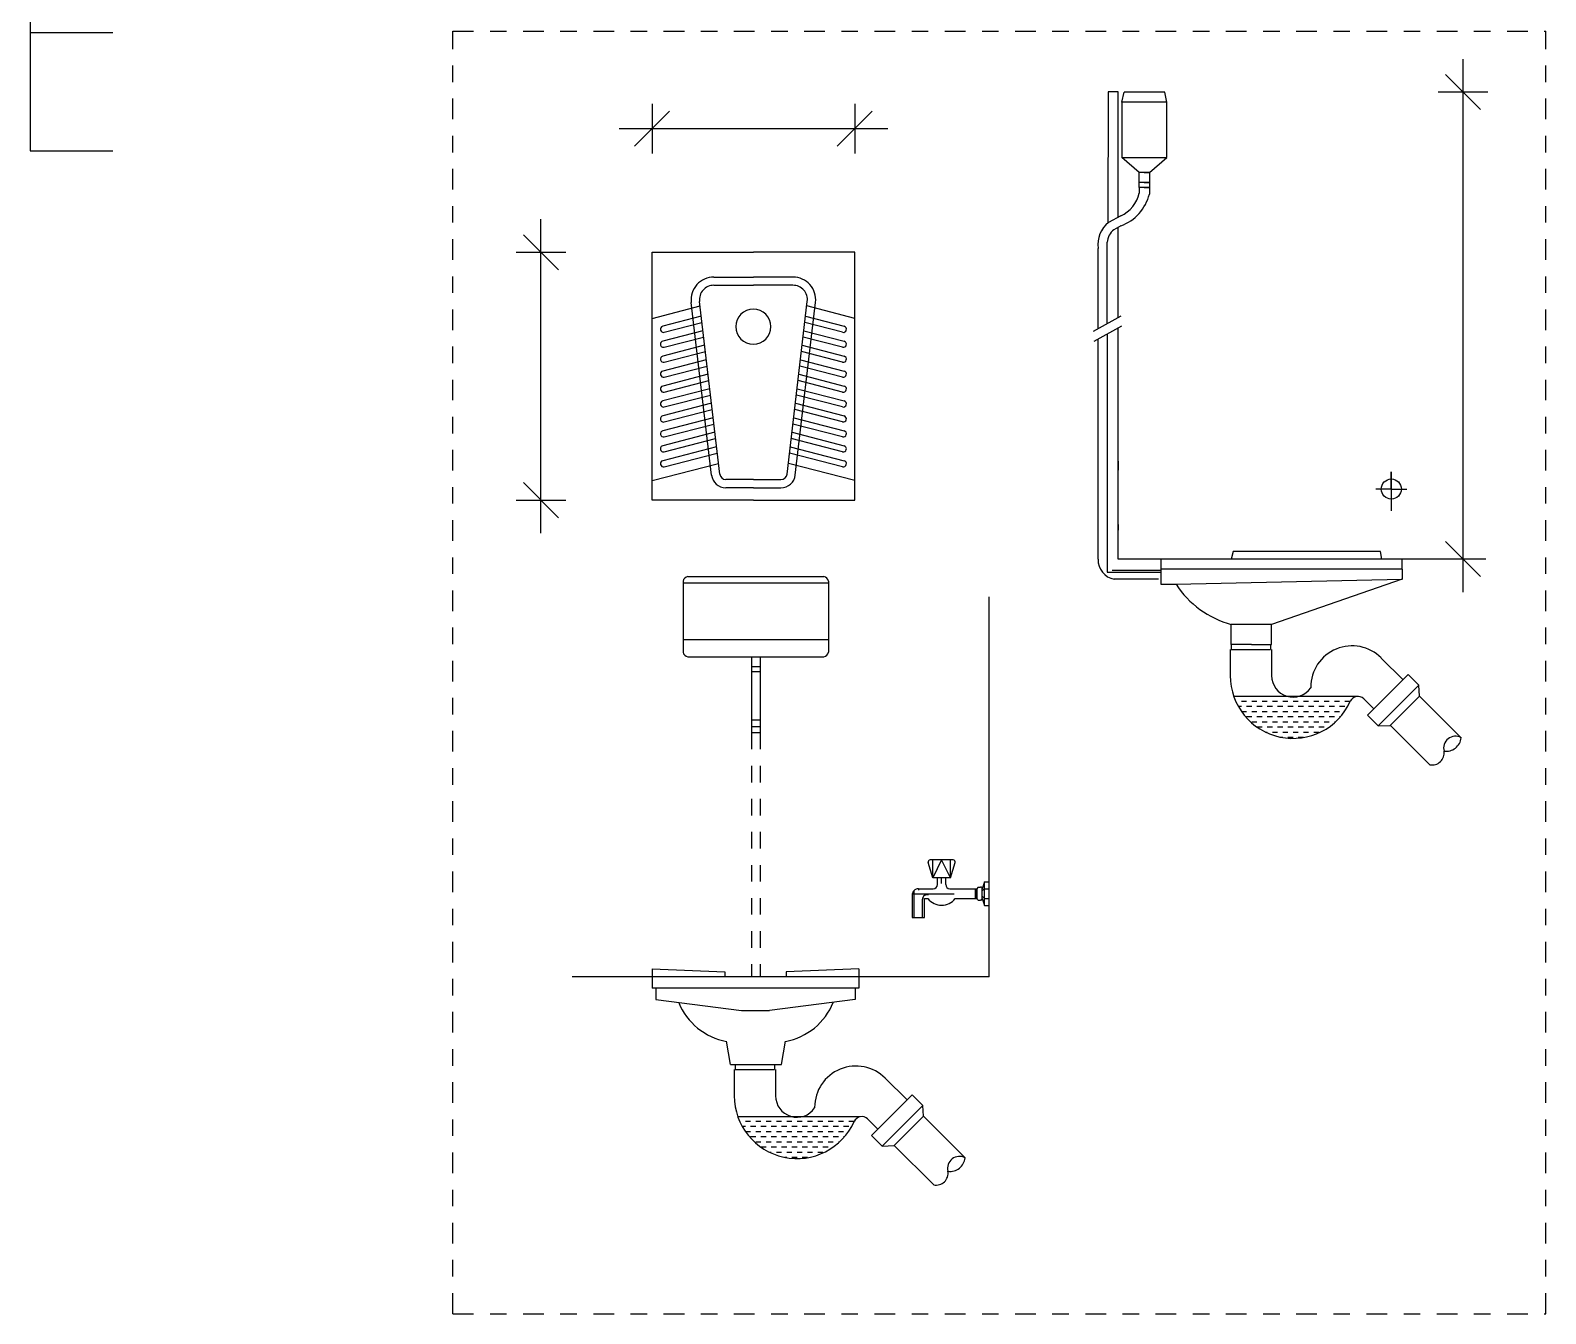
# Model space of a CAD drawing. Header units: metres. Extents: x -220 to 294, y -29 to 18.
# Drawn here: x 266.47 to 275.63, y 0.99 to 8.75 of the extents above; entities that cross this region are included whole.
import ezdxf

# ---------------------------------------------------------------- set-up
doc = ezdxf.new("R2010")
doc.units = ezdxf.units.M
doc.header["$MEASUREMENT"] = 0
doc.linetypes.add('DASHDOT4', pattern=[0.265, 0.125, -0.0625, 0.015, -0.0625])
doc.linetypes.add('DOT4', pattern=[0.0775, 0.015, -0.0625])
for name, color, linetype in [('Cizgi', 7, 'Continuous'), ('Kutuphane', 7, 'Continuous'), ('Standart', 7, 'Continuous')]:
    doc.layers.add(name, color=color, linetype=linetype)

msp = doc.modelspace()

# ---------------------------------------------------------------- linework, layer by layer
at = {"layer": 'Cizgi', "color": 137, "linetype": 'DASHDOT4', "lineweight": -3}
for points in [[(269.0216, 8.7448), (275.6303, 8.7448)], [(269.0216, 0.986), (269.0216, 8.7448)], [(275.6303, 0.986), (275.6303, 8.7448)], [(269.0216, 0.986), (275.6303, 0.986)]]:
    msp.add_lwpolyline(points, dxfattribs=at)
at = {"layer": 'Cizgi', "color": 36, "linetype": 'Continuous', "lineweight": -3}
for points in [[(270.4143, 5.417), (270.4143, 4.9873)], [(270.4143, 5.4076), (271.2925, 5.4076)], [(270.4424, 5.4451), (271.2644, 5.4451)], [(271.2925, 5.417), (271.2925, 4.9873)], [(270.4143, 5.0645), (271.2925, 5.0645)], [(270.4424, 4.9591), (271.2644, 4.9591)], [(270.8268, 4.9591), (270.8268, 4.5001)], [(270.8802, 4.9591), (270.8802, 4.5001)], [(270.8802, 4.8984), (270.8268, 4.8984)], [(270.8802, 4.868), (270.8268, 4.868)], [(270.8268, 4.5789), (270.8802, 4.5789)], [(270.8802, 4.5368), (270.8268, 4.5368)], [(270.8802, 4.5001), (270.8268, 4.5001)]]:
    msp.add_lwpolyline(points, dxfattribs=at)
at = {"layer": 'Cizgi', "color": 26, "linetype": 'DOT4', "lineweight": -3}
for points in [[(270.8268, 4.5001), (270.8268, 3.0242)], [(270.8802, 4.5001), (270.8802, 3.0242)]]:
    msp.add_lwpolyline(points, dxfattribs=at)
at = {"layer": 'Kutuphane', "color": 36, "linetype": 'Continuous', "lineweight": -3}
for points in [[(270.2268, 5.907), (270.2268, 7.407)], [(270.2268, 7.407), (270.8393, 7.407)], [(271.4518, 7.407), (270.8393, 7.407)], [(271.4518, 5.907), (271.4518, 7.407)], [(270.6001, 7.257), (270.8393, 7.257)], [(271.0784, 7.257), (270.8393, 7.257)], [(270.6001, 7.207), (270.8393, 7.207)], [(271.0784, 7.207), (270.8393, 7.207)], [(270.2268, 7.007), (270.5164, 7.082)], [(270.5857, 6.0593), (270.4635, 7.1035)], [(270.6354, 6.0651), (270.5132, 7.1093)], [(271.0431, 6.0651), (271.1653, 7.1093)], [(271.0928, 6.0593), (271.215, 7.1035)], [(271.4518, 7.007), (271.1621, 7.082)], [(270.5237, 7.0193), (270.2908, 6.959)], [(270.3002, 6.9227), (270.5281, 6.9817)], [(271.3783, 6.9227), (271.1504, 6.9817)], [(271.1548, 7.0193), (271.3877, 6.959)], [(270.534, 6.9316), (270.2908, 6.8686)], [(270.3002, 6.8323), (270.5384, 6.894)], [(271.3783, 6.8323), (271.1401, 6.894)], [(271.1445, 6.9316), (271.3877, 6.8686)], [(270.5443, 6.8438), (270.2908, 6.7782)], [(270.3002, 6.7419), (270.5487, 6.8062)], [(271.3783, 6.7419), (271.1299, 6.8062)], [(271.1343, 6.8438), (271.3877, 6.7782)], [(270.5545, 6.7561), (270.2908, 6.6878)], [(270.3002, 6.6515), (270.5589, 6.7185)], [(271.3783, 6.6515), (271.1196, 6.7185)], [(271.124, 6.7561), (271.3877, 6.6878)], [(270.5648, 6.6684), (270.2908, 6.5974)], [(270.3002, 6.5611), (270.5692, 6.6308)], [(271.3783, 6.5611), (271.1093, 6.6308)], [(271.1137, 6.6684), (271.3877, 6.5974)], [(270.5751, 6.5807), (270.2908, 6.5071)], [(270.3002, 6.4708), (270.5795, 6.5431)], [(271.3783, 6.4708), (271.0991, 6.5431)], [(271.1035, 6.5807), (271.3877, 6.5071)], [(270.5853, 6.4929), (270.2908, 6.4167)], [(270.3002, 6.3804), (270.5897, 6.4553)], [(271.3783, 6.3804), (271.0888, 6.4553)], [(271.0932, 6.4929), (271.3877, 6.4167)], [(270.5956, 6.4052), (270.2908, 6.3263)], [(270.3002, 6.29), (270.6, 6.3676)], [(271.3783, 6.29), (271.0785, 6.3676)], [(271.0829, 6.4052), (271.3877, 6.3263)], [(270.6059, 6.3175), (270.2908, 6.2359)], [(270.3002, 6.1996), (270.6103, 6.2799)], [(271.3783, 6.1996), (271.0683, 6.2799)], [(271.0727, 6.3175), (271.3877, 6.2359)], [(270.6161, 6.2297), (270.2908, 6.1455)], [(270.3002, 6.1092), (270.6205, 6.1922)], [(271.3783, 6.1092), (271.058, 6.1922)], [(271.0624, 6.2297), (271.3877, 6.1455)], [(270.2268, 6.0256), (270.6279, 6.1295)], [(271.4518, 6.0256), (271.0507, 6.1295)], [(270.8393, 6.032), (270.6726, 6.032)], [(270.8393, 5.982), (270.6726, 5.982)], [(270.8393, 6.032), (271.0059, 6.032)], [(270.8393, 5.982), (271.0059, 5.982)], [(270.8393, 5.907), (270.2268, 5.907)], [(270.8393, 5.907), (271.4518, 5.907)]]:
    msp.add_lwpolyline(points, dxfattribs=at)
for centre, radius, start, end in [((270.6001, 7.1195), 0.1375, 90, 186.67447), ((271.0784, 7.1195), 0.1375, 353.32553, 90), ((270.6001, 7.1195), 0.0875, 90, 186.67447), ((271.0784, 7.1195), 0.0875, 353.32553, 90), ((270.8393, 6.957), 0.1063, 90, 270), ((270.8393, 6.957), 0.1063, 270, 90), ((270.2955, 6.9408), 0.0188, 104.51802, 284.51802), ((271.383, 6.9408), 0.0188, 255.48198, 75.48198), ((270.2955, 6.8504), 0.0187, 104.51801, 284.51803), ((271.383, 6.8504), 0.0187, 255.48198, 75.48198), ((270.2955, 6.7601), 0.0188, 104.51802, 284.51802), ((271.383, 6.7601), 0.0188, 255.48198, 75.48198), ((270.2955, 6.6697), 0.0188, 104.51802, 284.51802), ((271.383, 6.6697), 0.0188, 255.48199, 75.48198), ((270.2955, 6.5793), 0.0188, 104.51802, 284.51802), ((270.2955, 6.4889), 0.0188, 104.51802, 284.51802), ((271.383, 6.5793), 0.0188, 255.48198, 75.48198), ((271.383, 6.4889), 0.0188, 255.48199, 75.48198), ((270.2955, 6.3985), 0.0187, 104.51801, 284.51803), ((271.383, 6.3985), 0.0187, 255.48198, 75.48198), ((270.2955, 6.3081), 0.0188, 104.51802, 284.51802), ((271.383, 6.3081), 0.0188, 255.48199, 75.48198), ((270.2955, 6.2177), 0.0187, 104.51801, 284.51803), ((271.383, 6.2177), 0.0187, 255.48198, 75.48198), ((270.2955, 6.1274), 0.0188, 104.51802, 284.51802), ((271.383, 6.1274), 0.0188, 255.48199, 75.48198), ((270.6726, 6.0695), 0.0875, 186.67447, 270), ((270.6726, 6.0695), 0.0375, 186.67447, 270), ((271.0059, 6.0695), 0.0375, 270, 353.32553), ((271.0059, 6.0695), 0.0875, 270, 353.32553)]:
    msp.add_arc(centre, radius, start, end, dxfattribs=at)
at = {"layer": 'Standart', "color": 38, "linetype": 'Continuous', "lineweight": -3}
for points in [[(266.4667, 15.9223), (266.4667, 8.021)], [(266.4667, 8.7362), (266.9667, 8.7362)], [(266.4667, 8.021), (266.9667, 8.021)]]:
    msp.add_lwpolyline(points, dxfattribs=at)
at = {"layer": 'Standart', "color": 59, "linetype": 'Continuous', "lineweight": -3}
for points in [[(275.1304, 5.3506), (275.1304, 8.5754)], [(275.0244, 8.4815), (275.2365, 8.2694)], [(275.2804, 8.3754), (274.9804, 8.3754)], [(270.3328, 8.2606), (270.1207, 8.0484)], [(270.2268, 8.3045), (270.2268, 8.0045)], [(271.5578, 8.2606), (271.3457, 8.0484)], [(271.4518, 8.3045), (271.4518, 8.0045)], [(270.0268, 8.1545), (271.6518, 8.1545)], [(269.5545, 5.707), (269.5545, 7.607)], [(269.4484, 7.513), (269.6606, 7.3009)], [(269.4045, 7.407), (269.7045, 7.407)], [(269.4484, 6.013), (269.6606, 5.8009)], [(269.4045, 5.907), (269.7045, 5.907)], [(275.0244, 5.6566), (275.2365, 5.4445)], [(273.7228, 5.5506), (273.4228, 5.5506)]]:
    msp.add_lwpolyline(points, dxfattribs=at)
at = {"layer": 'Standart', "color": 36, "linetype": 'Continuous', "lineweight": -3}
for points in [[(272.9847, 8.3776), (272.9829, 7.5849)], [(272.9847, 8.3776), (272.9829, 7.5849)], [(273.0454, 8.3776), (272.9847, 8.3776)], [(273.0454, 8.3776), (272.9847, 8.3776)], [(273.0454, 7.6183), (273.0454, 8.3776)], [(273.0454, 7.6183), (273.0454, 8.3776)], [(273.0664, 8.3147), (273.0812, 8.3754)], [(273.0664, 8.3147), (273.0812, 8.3754)], [(273.3268, 8.3754), (273.0812, 8.3754)], [(273.3268, 8.3754), (273.0812, 8.3754)], [(273.3398, 8.3147), (273.3268, 8.3754)], [(273.3398, 8.3147), (273.3268, 8.3754)], [(273.0664, 8.3147), (273.0664, 7.9806)], [(273.3398, 8.3147), (273.0664, 8.3147)], [(273.0664, 8.3147), (273.0664, 7.9806)], [(273.3398, 8.3147), (273.0664, 8.3147)], [(273.3398, 7.9806), (273.3398, 8.3147)], [(273.3398, 7.9806), (273.3398, 8.3147)], [(273.1728, 7.8894), (273.0664, 7.9806)], [(273.1728, 7.8894), (273.0664, 7.9806)], [(273.0664, 7.9806), (273.3398, 7.9806)], [(273.0664, 7.9806), (273.3398, 7.9806)], [(273.2335, 7.8894), (273.3398, 7.9806)], [(273.2335, 7.8894), (273.3398, 7.9806)], [(273.1728, 7.7983), (273.1728, 7.8894)], [(273.1728, 7.7983), (273.1728, 7.8894)], [(273.2335, 7.8894), (273.1728, 7.8894)], [(273.2335, 7.8894), (273.1728, 7.8894)], [(273.2031, 7.8894), (273.2335, 7.8894)], [(273.2031, 7.8894), (273.2335, 7.8894)], [(273.2335, 7.8894), (273.2335, 7.7983)], [(273.2335, 7.8894), (273.2335, 7.7983)], [(273.2335, 7.8287), (273.1728, 7.8287)], [(273.2335, 7.8287), (273.1728, 7.8287)], [(273.1728, 7.7983), (273.1728, 7.7649)], [(273.1728, 7.7983), (273.1728, 7.7649)], [(273.2335, 7.7983), (273.1728, 7.7983)], [(273.2335, 7.7983), (273.1728, 7.7983)], [(273.2031, 7.8287), (273.2335, 7.8287)], [(273.2031, 7.8287), (273.2335, 7.8287)], [(273.2031, 7.7983), (273.2335, 7.7983)], [(273.2031, 7.7983), (273.2335, 7.7983)], [(273.2335, 7.7983), (273.2335, 7.7589)], [(273.2335, 7.7983), (273.2335, 7.7589)], [(273.061, 7.6268), (272.9872, 7.587)], [(273.061, 7.6268), (272.9872, 7.587)], [(273.061, 7.566), (273.019, 7.5431)], [(273.061, 7.566), (273.019, 7.5431)], [(273.0454, 7.0108), (273.0454, 7.5575)], [(273.0454, 7.0108), (273.0454, 7.5575)], [(272.9239, 6.9444), (272.9239, 7.4304)], [(272.9239, 6.9444), (272.9239, 7.4304)], [(272.978, 6.9739), (272.978, 7.4671)], [(272.978, 6.9739), (272.978, 7.4671)], [(273.061, 7.0193), (272.8931, 6.9275)], [(273.061, 7.0193), (272.8931, 6.9275)], [(273.0654, 6.9587), (272.8974, 6.8669)], [(273.0654, 6.9587), (272.8974, 6.8669)], [(272.9239, 5.5506), (272.9239, 6.8814)], [(272.9239, 5.5506), (272.9239, 6.8814)], [(272.978, 6.9109), (272.978, 5.4723)], [(272.978, 6.9109), (272.978, 5.4723)], [(273.0454, 5.5506), (273.0454, 6.9478)], [(273.0454, 5.5506), (273.0454, 6.9478)], [(273.0454, 6.1424), (273.0454, 6.0888)], [(273.0454, 6.1424), (273.0454, 6.0888)], [(273.0454, 5.7591), (273.0454, 5.7248)], [(273.0454, 5.7591), (273.0454, 5.7248)], [(273.7402, 5.5961), (273.7289, 5.5506)], [(273.7402, 5.5961), (273.7289, 5.5506)], [(274.6307, 5.5961), (273.7402, 5.5961)], [(274.6307, 5.5961), (273.7402, 5.5961)], [(274.6401, 5.5506), (274.6307, 5.5961)], [(274.6401, 5.5506), (274.6307, 5.5961)], [(273.2884, 5.5506), (273.0454, 5.5506)], [(275.2679, 5.5506), (273.0454, 5.5506)], [(273.2884, 5.5506), (273.0454, 5.5506)], [(273.3036, 5.5506), (273.3036, 5.4898)], [(273.3036, 5.5506), (273.3036, 5.4898)], [(274.7616, 5.5506), (273.3036, 5.5506)], [(274.7616, 5.5506), (273.3036, 5.5506)], [(274.7616, 5.4898), (274.7616, 5.5506)], [(274.7616, 5.4898), (274.7616, 5.5506)], [(272.978, 5.4723), (273.3036, 5.4723)], [(272.978, 5.4723), (273.3036, 5.4723)], [(273.0085, 5.4843), (273.3036, 5.4843)], [(273.0085, 5.4843), (273.3036, 5.4843)], [(273.2884, 5.4291), (273.0207, 5.4291)], [(273.2884, 5.4291), (273.0207, 5.4291)], [(273.3036, 5.4898), (273.3036, 5.3987)], [(273.3036, 5.4898), (273.3036, 5.3987)], [(274.7616, 5.4898), (273.3036, 5.4898)], [(274.7616, 5.4898), (273.3036, 5.4898)], [(273.3947, 5.3987), (274.7616, 5.4291)], [(273.3947, 5.3987), (274.7616, 5.4291)], [(274.7616, 5.4291), (273.9719, 5.1557)], [(274.7616, 5.4291), (273.9719, 5.1557)], [(274.7616, 5.4898), (274.7616, 5.4291)], [(274.7616, 5.4898), (274.7616, 5.4291)], [(272.2642, 3.0242), (272.2642, 5.3229)], [(273.3036, 5.3987), (273.3947, 5.3987)], [(273.3036, 5.3987), (273.3947, 5.3987)], [(273.7289, 5.0342), (273.7289, 5.1557)], [(273.7289, 5.0342), (273.7289, 5.1557)], [(273.9719, 5.1557), (273.7289, 5.1557)], [(273.9719, 5.1557), (273.7289, 5.1557)], [(273.9719, 5.0342), (273.9719, 5.1557)], [(273.9719, 5.0342), (273.9719, 5.1557)], [(273.723, 5.0039), (273.723, 4.8455)], [(273.7289, 5.0342), (273.7289, 5.0039)], [(273.8504, 5.0342), (273.7289, 5.0342)], [(273.8504, 5.0342), (273.7289, 5.0342)], [(273.7289, 5.0039), (273.9671, 5.0039)], [(273.8504, 5.0342), (273.9719, 5.0342)], [(273.8504, 5.0342), (273.9719, 5.0342)], [(273.9671, 5.0342), (273.9671, 5.0039)], [(273.973, 5.0039), (273.973, 4.8455)], [(274.6357, 4.9522), (274.7676, 4.8206)], [(274.2092, 4.7758), (274.2092, 4.7722)], [(274.5529, 4.6059), (274.7992, 4.8522)], [(274.6175, 4.5412), (274.8639, 4.7876)], [(274.7992, 4.8522), (274.8639, 4.7876)], [(274.8668, 4.7218), (274.8639, 4.7876)], [(274.4841, 4.7187), (273.7448, 4.7187)], [(273.7553, 4.6922), (273.7588, 4.6922)], [(273.7901, 4.6922), (273.8213, 4.6922)], [(273.8526, 4.6922), (273.8838, 4.6922)], [(273.9151, 4.6922), (273.9463, 4.6922)], [(273.9776, 4.6922), (274.0088, 4.6922)], [(274.0401, 4.6922), (274.0713, 4.6922)], [(274.1026, 4.6922), (274.1338, 4.6922)], [(274.1651, 4.6922), (274.1963, 4.6922)], [(274.2276, 4.6922), (274.2588, 4.6922)], [(274.2901, 4.6922), (274.3056, 4.6922)], [(274.3056, 4.6922), (274.3213, 4.6922)], [(274.3526, 4.6922), (274.3838, 4.6922)], [(274.4151, 4.6922), (274.4463, 4.6922)], [(274.5297, 4.7054), (274.5911, 4.6441)], [(274.69, 4.545), (274.8668, 4.7218)], [(274.8668, 4.7218), (275.119, 4.4702)], [(273.7708, 4.661), (273.7901, 4.661)], [(273.7903, 4.6297), (273.8213, 4.6297)], [(273.8213, 4.661), (273.8526, 4.661)], [(273.8213, 4.5985), (273.8526, 4.5985)], [(273.8526, 4.6297), (273.8838, 4.6297)], [(273.8838, 4.661), (273.9151, 4.661)], [(273.8838, 4.5985), (273.9151, 4.5985)], [(273.9151, 4.6297), (273.9463, 4.6297)], [(273.9463, 4.661), (273.9776, 4.661)], [(273.9463, 4.5985), (273.9776, 4.5985)], [(273.9776, 4.6297), (274.0088, 4.6297)], [(274.0088, 4.661), (274.0401, 4.661)], [(274.0088, 4.5985), (274.0401, 4.5985)], [(274.0401, 4.6297), (274.0713, 4.6297)], [(274.0713, 4.661), (274.1026, 4.661)], [(274.0713, 4.5985), (274.1026, 4.5985)], [(274.1026, 4.6297), (274.1338, 4.6297)], [(274.1338, 4.661), (274.1651, 4.661)], [(274.1338, 4.5985), (274.1636, 4.5985)], [(274.1636, 4.5985), (274.1651, 4.5985)], [(274.1651, 4.6297), (274.1963, 4.6297)], [(274.1963, 4.661), (274.2276, 4.661)], [(274.1963, 4.5985), (274.2276, 4.5985)], [(274.2276, 4.6297), (274.2374, 4.6297)], [(274.2374, 4.6297), (274.2588, 4.6297)], [(274.2588, 4.661), (274.2777, 4.661)], [(274.2588, 4.5985), (274.2901, 4.5985)], [(274.2777, 4.661), (274.2901, 4.661)], [(274.2901, 4.6297), (274.3213, 4.6297)], [(274.3213, 4.661), (274.3526, 4.661)], [(274.3213, 4.5985), (274.3526, 4.5985)], [(274.3526, 4.6297), (274.3838, 4.6297)], [(274.3838, 4.661), (274.4151, 4.661)], [(274.3838, 4.5985), (274.3905, 4.5985)], [(274.5529, 4.6059), (274.6175, 4.5412)], [(273.8526, 4.5672), (273.8838, 4.5672)], [(273.8838, 4.536), (273.9151, 4.536)], [(273.9151, 4.5672), (273.9463, 4.5672)], [(273.9354, 4.5047), (273.9463, 4.5047)], [(273.9463, 4.536), (273.9776, 4.536)], [(273.9776, 4.5672), (274.0088, 4.5672)], [(273.9776, 4.5047), (274.0088, 4.5047)], [(274.0088, 4.536), (274.0401, 4.536)], [(274.0401, 4.5672), (274.0713, 4.5672)], [(274.0401, 4.5047), (274.0713, 4.5047)], [(274.0713, 4.536), (274.1026, 4.536)], [(274.1026, 4.5672), (274.1338, 4.5672)], [(274.1026, 4.5047), (274.1338, 4.5047)], [(274.1338, 4.536), (274.1651, 4.536)], [(274.1651, 4.5672), (274.1963, 4.5672)], [(274.1651, 4.5047), (274.1963, 4.5047)], [(274.1963, 4.536), (274.2276, 4.536)], [(274.2276, 4.5672), (274.2588, 4.5672)], [(274.2276, 4.5047), (274.2588, 4.5047)], [(274.2588, 4.536), (274.2901, 4.536)], [(274.2901, 4.5672), (274.3213, 4.5672)], [(274.3213, 4.536), (274.322, 4.536)], [(274.3526, 4.5672), (274.3605, 4.5672)], [(274.6175, 4.5412), (274.69, 4.545)], [(274.6903, 4.5453), (274.9293, 4.3071)], [(274.0275, 4.4735), (274.0401, 4.4735)], [(274.0713, 4.4735), (274.1026, 4.4735)], [(274.1338, 4.4735), (274.1651, 4.4735)], [(271.9241, 3.6223), (271.8956, 3.7144)], [(272.0468, 3.7306), (271.9076, 3.7306)], [(271.9241, 3.6223), (271.9241, 3.7306)], [(271.9772, 3.7306), (271.9241, 3.6223)], [(272.0302, 3.6223), (271.9772, 3.7306)], [(272.0302, 3.6223), (272.0302, 3.7306)], [(272.0302, 3.6223), (272.0587, 3.7144)], [(272.0302, 3.6223), (271.9241, 3.6223)], [(271.9522, 3.5813), (271.9522, 3.6223)], [(271.9772, 3.5877), (271.9772, 3.6223)], [(272.0022, 3.5813), (272.0022, 3.6223)], [(272.236, 3.5983), (272.2219, 3.5563)], [(272.236, 3.4549), (272.236, 3.5983)], [(272.236, 3.5983), (272.2642, 3.5983)], [(271.7995, 3.5186), (271.7995, 3.3832)], [(272.0525, 3.5242), (271.8025, 3.5242)], [(271.8122, 3.3832), (271.8122, 3.5468)], [(271.8375, 3.5563), (271.8375, 3.5487)], [(271.8375, 3.5563), (271.9272, 3.5563)], [(271.8622, 3.3832), (271.8622, 3.4931)], [(271.8748, 3.4966), (271.8948, 3.4966)], [(271.8748, 3.3832), (271.8748, 3.4966)], [(272.0272, 3.5563), (272.1169, 3.5563)], [(272.0595, 3.4966), (272.1169, 3.4966)], [(272.1169, 3.5563), (272.1934, 3.5563)], [(272.1169, 3.4969), (272.173, 3.4969)], [(272.173, 3.4969), (272.1934, 3.4969)], [(272.1814, 3.4969), (272.1814, 3.5563)], [(272.1873, 3.4969), (272.1873, 3.5563)], [(272.194, 3.5613), (272.1932, 3.5554)], [(272.1932, 3.4983), (272.1932, 3.5563)], [(272.194, 3.4924), (272.1932, 3.4983)], [(272.194, 3.5613), (272.1989, 3.5663)], [(272.194, 3.4924), (272.1989, 3.4874)], [(272.1989, 3.5663), (272.2047, 3.5671)], [(272.1989, 3.4874), (272.2047, 3.4867)], [(272.2047, 3.5671), (272.212, 3.5671)], [(272.2047, 3.4867), (272.212, 3.4867)], [(272.2177, 3.5664), (272.212, 3.5671)], [(272.2177, 3.4873), (272.212, 3.4867)], [(272.2177, 3.5664), (272.2219, 3.5614)], [(272.2177, 3.4873), (272.2213, 3.4917)], [(272.2213, 3.4917), (272.2219, 3.4975)], [(272.2219, 3.5563), (272.2219, 3.5614)], [(272.2219, 3.4975), (272.2219, 3.5563)], [(272.236, 3.5563), (272.2219, 3.5443)], [(272.236, 3.4969), (272.2219, 3.51)], [(272.2219, 3.4969), (272.236, 3.4549)], [(272.236, 3.5563), (272.2642, 3.5563)], [(272.236, 3.4969), (272.2642, 3.4969)], [(272.236, 3.4549), (272.2642, 3.4549)], [(271.7995, 3.3832), (271.8748, 3.3832)], [(272.2642, 3.0242), (269.7424, 3.0242)], [(270.2268, 3.0724), (270.6661, 3.0533)], [(270.2268, 3.0724), (270.2268, 3.0242)], [(271.4768, 3.0242), (270.2268, 3.0242)], [(270.2268, 3.0242), (270.2268, 2.9549)], [(270.6661, 3.0533), (270.6661, 3.0242)], [(271.4768, 3.0724), (271.0374, 3.0533)], [(271.0374, 3.0533), (271.0374, 3.0242)], [(271.4768, 3.0724), (271.4768, 3.0242)], [(271.4768, 3.0242), (271.4768, 2.9549)], [(270.8103, 2.9549), (270.2268, 2.9549)], [(271.4768, 2.9549), (270.2396, 2.9549)], [(270.249, 2.9549), (270.249, 2.8856)], [(271.4545, 2.9549), (271.4545, 2.8856)], [(270.249, 2.8856), (270.7673, 2.8208)], [(271.4545, 2.8856), (270.9362, 2.8208)], [(270.7673, 2.8208), (270.9362, 2.8208)], [(270.7003, 2.4926), (270.6756, 2.6342)], [(271.0088, 2.4926), (271.0335, 2.6342)], [(270.7003, 2.4926), (271.0088, 2.4926)], [(270.7293, 2.4926), (270.7293, 2.4623)], [(270.9675, 2.4926), (270.9675, 2.4623)], [(270.7234, 2.4623), (270.7234, 2.3039)], [(270.7293, 2.4623), (270.9675, 2.4623)], [(270.9734, 2.4623), (270.9734, 2.3039)], [(271.6361, 2.4107), (271.7681, 2.2791)], [(271.5533, 2.0644), (271.7997, 2.3107)], [(271.7997, 2.3107), (271.8643, 2.246)], [(271.2097, 2.2342), (271.2097, 2.2307)], [(271.618, 1.9997), (271.8643, 2.246)], [(271.8672, 2.1802), (271.8643, 2.246)], [(271.4846, 2.1771), (270.7452, 2.1771)], [(270.7557, 2.1507), (270.7593, 2.1507)], [(270.7713, 2.1194), (270.7905, 2.1194)], [(270.7905, 2.1507), (270.8218, 2.1507)], [(270.8218, 2.1194), (270.853, 2.1194)], [(270.853, 2.1507), (270.8843, 2.1507)], [(270.8843, 2.1194), (270.9155, 2.1194)], [(270.9155, 2.1507), (270.9468, 2.1507)], [(270.9468, 2.1194), (270.978, 2.1194)], [(270.978, 2.1507), (271.0093, 2.1507)], [(271.0093, 2.1194), (271.0405, 2.1194)], [(271.0405, 2.1507), (271.0718, 2.1507)], [(271.0718, 2.1194), (271.103, 2.1194)], [(271.103, 2.1507), (271.1343, 2.1507)], [(271.1343, 2.1194), (271.1655, 2.1194)], [(271.1655, 2.1507), (271.1968, 2.1507)], [(271.1968, 2.1194), (271.228, 2.1194)], [(271.228, 2.1507), (271.2593, 2.1507)], [(271.2593, 2.1194), (271.2781, 2.1194)], [(271.2781, 2.1194), (271.2905, 2.1194)], [(271.2905, 2.1507), (271.306, 2.1507)], [(271.306, 2.1507), (271.3218, 2.1507)], [(271.3218, 2.1194), (271.353, 2.1194)], [(271.353, 2.1507), (271.3843, 2.1507)], [(271.3843, 2.1194), (271.4155, 2.1194)], [(271.4155, 2.1507), (271.4468, 2.1507)], [(271.5302, 2.1638), (271.5916, 2.1026)], [(271.6904, 2.0034), (271.8672, 2.1802)], [(271.8672, 2.1802), (272.1195, 1.9286)], [(270.7907, 2.0882), (270.8218, 2.0882)], [(270.8218, 2.0569), (270.853, 2.0569)], [(270.853, 2.0882), (270.8843, 2.0882)], [(270.853, 2.0257), (270.8843, 2.0257)], [(270.8843, 2.0569), (270.9155, 2.0569)], [(270.9155, 2.0882), (270.9468, 2.0882)], [(270.9155, 2.0257), (270.9468, 2.0257)], [(270.9468, 2.0569), (270.978, 2.0569)], [(270.978, 2.0882), (271.0093, 2.0882)], [(270.978, 2.0257), (271.0093, 2.0257)], [(271.0093, 2.0569), (271.0405, 2.0569)], [(271.0405, 2.0882), (271.0718, 2.0882)], [(271.0405, 2.0257), (271.0718, 2.0257)], [(271.0718, 2.0569), (271.103, 2.0569)], [(271.103, 2.0882), (271.1343, 2.0882)], [(271.103, 2.0257), (271.1343, 2.0257)], [(271.1343, 2.0569), (271.1641, 2.0569)], [(271.1641, 2.0569), (271.1655, 2.0569)], [(271.1655, 2.0882), (271.1968, 2.0882)], [(271.1655, 2.0257), (271.1968, 2.0257)], [(271.1968, 2.0569), (271.228, 2.0569)], [(271.228, 2.0882), (271.2378, 2.0882)], [(271.228, 2.0257), (271.2593, 2.0257)], [(271.2378, 2.0882), (271.2593, 2.0882)], [(271.2593, 2.0569), (271.2905, 2.0569)], [(271.2905, 2.0882), (271.3218, 2.0882)], [(271.2905, 2.0257), (271.3218, 2.0257)], [(271.3218, 2.0569), (271.353, 2.0569)], [(271.353, 2.0882), (271.3843, 2.0882)], [(271.353, 2.0257), (271.3609, 2.0257)], [(271.3843, 2.0569), (271.391, 2.0569)], [(271.5533, 2.0644), (271.618, 1.9997)], [(270.8843, 1.9944), (270.9155, 1.9944)], [(270.9359, 1.9632), (270.9468, 1.9632)], [(270.9468, 1.9944), (270.978, 1.9944)], [(270.978, 1.9632), (271.0093, 1.9632)], [(271.0093, 1.9944), (271.0405, 1.9944)], [(271.0279, 1.9319), (271.0405, 1.9319)], [(271.0405, 1.9632), (271.0718, 1.9632)], [(271.0718, 1.9944), (271.103, 1.9944)], [(271.0718, 1.9319), (271.103, 1.9319)], [(271.103, 1.9632), (271.1343, 1.9632)], [(271.1343, 1.9944), (271.1655, 1.9944)], [(271.1343, 1.9319), (271.1655, 1.9319)], [(271.1655, 1.9632), (271.1968, 1.9632)], [(271.1968, 1.9944), (271.228, 1.9944)], [(271.228, 1.9632), (271.2593, 1.9632)], [(271.2593, 1.9944), (271.2905, 1.9944)], [(271.3218, 1.9944), (271.3224, 1.9944)], [(271.618, 1.9997), (271.6904, 2.0034)], [(271.6907, 2.0038), (271.9297, 1.7656)]]:
    msp.add_lwpolyline(points, dxfattribs=at)
at = {"layer": 'Standart', "color": 1, "linetype": 'Continuous', "lineweight": -3}
for points in [[(274.6968, 6.079), (274.6968, 5.8434)], [(274.6968, 5.9744), (274.6968, 6.079)], [(274.6968, 5.9744), (274.6031, 5.9744)], [(274.6968, 5.9744), (274.7901, 5.9744)]]:
    msp.add_lwpolyline(points, dxfattribs=at)
at = {"layer": 'Standart', "color": 3, "linetype": 'Continuous', "lineweight": -3}
msp.add_circle((274.6968, 5.9744), 0.0608, dxfattribs=at)
at = {"layer": 'Standart', "color": 36, "linetype": 'Continuous', "lineweight": -3}
for centre, radius, start, end in [((272.9752, 7.8105), 0.2027, 295.04129, 346.99973), ((272.9752, 7.8105), 0.2027, 295.04129, 346.99973), ((272.9661, 7.8245), 0.2754, 290.17406, 346.21521), ((272.9661, 7.8245), 0.2754, 290.17406, 346.21521), ((273.0862, 7.4559), 0.1642, 127.04591, 188.95107), ((273.0862, 7.4559), 0.1642, 127.04591, 188.95107), ((273.0914, 7.4549), 0.1141, 129.37196, 173.84744), ((273.0914, 7.4549), 0.1141, 129.37196, 173.84744), ((273.0413, 5.5448), 0.1175, 177.16944, 259.93134), ((273.0413, 5.5448), 0.1175, 177.16944, 259.93134), ((270.4471, 5.4123), 0.0331, 98.1301, 171.8699), ((271.2597, 5.4123), 0.0331, 8.1301, 81.8699), ((273.8822, 5.7177), 0.5825, 213.20313, 254.74212), ((273.8822, 5.7177), 0.5825, 213.20313, 254.74212), ((270.4471, 4.992), 0.0331, 188.1301, 261.8699), ((271.2597, 4.992), 0.0331, 278.1301, 351.8699), ((274.4592, 4.7758), 0.25, 45, 180), ((274.1024, 4.8455), 0.3795, 180, 335.87951), ((274.1024, 4.8455), 0.1295, 180, 325.5583), ((274.4944, 4.67), 0.05, 45.0933, 155.87951), ((275.0845, 4.4075), 0.0715, 61.18512, 195.14609), ((275.028, 4.4794), 0.0915, 262.12658, 354.20463), ((274.9441, 4.3777), 0.0722, 258.10886, 8.83185), ((271.9076, 3.7181), 0.0125, 90, 197.20642), ((272.0468, 3.7181), 0.0125, 342.79358, 90), ((271.9272, 3.5813), 0.025, 270, 0), ((272.0272, 3.5813), 0.025, 180, 270), ((271.8372, 3.5186), 0.0377, 89.55968, 179.99879), ((271.8883, 3.4939), 0.0262, 65.92616, 181.77073), ((271.9772, 3.5637), 0.1062, 219.16921, 320.83079), ((270.7459, 3.014), 0.387, 202.12413, 259.55494), ((270.9632, 3.014), 0.387, 280.44506, 337.99292), ((271.4597, 2.2342), 0.25, 45, 180), ((271.1029, 2.3039), 0.3795, 180, 335.87951), ((271.1029, 2.3039), 0.1295, 180, 325.5583), ((271.4949, 2.1284), 0.05, 45.0933, 155.87951), ((272.085, 1.866), 0.0715, 61.18512, 195.14609), ((272.0284, 1.9379), 0.0915, 262.12658, 354.20463), ((271.9446, 1.8362), 0.0722, 258.10886, 8.83185)]:
    msp.add_arc(centre, radius, start, end, dxfattribs=at)

doc.saveas('drawing.dxf')
